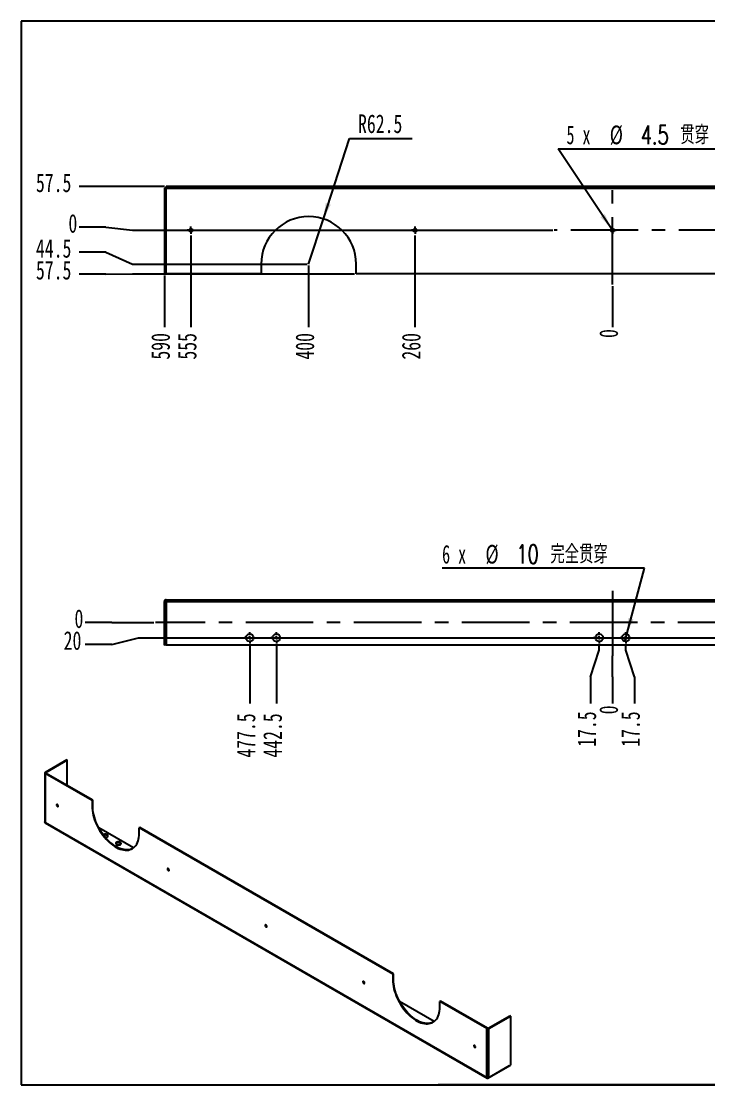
# Model space of a CAD drawing. Extents: x 25 to 295, y 2 to 205.
# Drawn here: x 25 to 154.3, y 5 to 205 of the extents above; entities that cross this region are included whole.
import ezdxf

# ---------------------------------------------------------------- set-up
doc = ezdxf.new("R2010")
doc.units = 0
doc.linetypes.add('CENTERX2', pattern=[20.32, 12.7, -2.54, 2.54, -2.54])
doc.layers.get('0').update_dxf_attribs({"linetype": 'CONTINUOUS'})
for name, color, linetype in [('CENTER', 52, 'CENTERX2'), ('FRAME', 7, 'CONTINUOUS'), ('SIZE', 5, 'CONTINUOUS')]:
    doc.layers.add(name, color=color, linetype=linetype)
doc.styles.add('SLDTEXTSTYLE0', font='TXT', dxfattribs={"width": 0.7, "bigfont": 'bigfont'})
doc.styles.add('SLDTEXTSTYLE1', font='TXT', dxfattribs={"width": 0.7})
doc.styles.add('SLDTEXTSTYLE2', font='TXT', dxfattribs={"width": 0.633333})
doc.dimstyles.new('SLDDIMSTYLE0', dxfattribs={"dimtxt": 3.5, "dimasz": 3, "dimexe": 0, "dimexo": 0.0625, "dimgap": 0.875, "dimtad": 0, "dimtih": 1, "dimtoh": 1, "dimdec": 0, "dimlfac": 7, "dimrnd": 1e-09, "dimdsep": 46, "dimtxsty": 'SLDTEXTSTYLE1', "dimblk1": 'NONE', "dimblk2": 'NONE', "dimsah": 1, "dimcen": 0.09, "dimadec": 0, "dimazin": 0, "dimtfac": 1, "dimtdec": 0, "dimtofl": 0, "dimtmove": 0, "dimatfit": 3, "dimldrblk": 'NONE', "dimfxl": 1, "dimtolj": 1, "dimtzin": 12, "dimarcsym": 0})
doc.dimstyles.new('SLDDIMSTYLE1', dxfattribs={"dimtxt": 3.5, "dimasz": 3, "dimexe": 0, "dimexo": 0.0625, "dimgap": 0.875, "dimtad": 0, "dimtih": 1, "dimtoh": 1, "dimdec": 3, "dimlfac": 7, "dimrnd": 1e-09, "dimzin": 12, "dimdsep": 46, "dimtxsty": 'SLDTEXTSTYLE1', "dimblk1": 'NONE', "dimblk2": 'NONE', "dimsah": 1, "dimcen": 0.09, "dimadec": 0, "dimazin": 0, "dimtfac": 1, "dimtdec": 3, "dimtofl": 0, "dimtmove": 0, "dimatfit": 3, "dimldrblk": 'NONE', "dimfxl": 1, "dimtolj": 1, "dimtzin": 12, "dimarcsym": 0})
doc.dimstyles.new('SLDDIMSTYLE2', dxfattribs={"dimtxt": 3.5, "dimasz": 3, "dimexe": 0, "dimexo": 0.0625, "dimgap": 0.875, "dimtad": 0, "dimtih": 1, "dimtoh": 1, "dimdec": 3, "dimlfac": 7, "dimrnd": 1e-09, "dimzin": 12, "dimdsep": 46, "dimtxsty": 'SLDTEXTSTYLE1', "dimsah": 1, "dimcen": 0, "dimadec": 0, "dimazin": 0, "dimtfac": 1, "dimtdec": 3, "dimtofl": 0, "dimtmove": 0, "dimatfit": 3, "dimfxl": 1, "dimtolj": 1, "dimtzin": 12, "dimarcsym": 0})
doc.dimstyles.new('SLDDIMSTYLE3', dxfattribs={"dimtxt": 3.5, "dimasz": 3, "dimexe": 0, "dimexo": 0.0625, "dimgap": 0.875, "dimtad": 0, "dimtih": 1, "dimtoh": 1, "dimdec": 1, "dimlfac": 7, "dimrnd": 1e-09, "dimzin": 12, "dimdsep": 46, "dimtxsty": 'SLDTEXTSTYLE1', "dimblk1": 'NONE', "dimsah": 1, "dimcen": 0, "dimadec": 0, "dimazin": 0, "dimtfac": 1, "dimtdec": 3, "dimtmove": 0, "dimatfit": 3, "dimldrblk": 'NONE', "dimfxl": 1, "dimtolj": 1, "dimtzin": 12, "dimarcsym": 0})
doc.dimstyles.new('SLDDIMSTYLE4', dxfattribs={"dimtxt": 3.5, "dimasz": 3, "dimexe": 0, "dimexo": 0.0625, "dimgap": 0.875, "dimtad": 0, "dimtih": 1, "dimtoh": 1, "dimdec": 6, "dimlfac": 7, "dimrnd": 1e-09, "dimzin": 12, "dimdsep": 46, "dimtxsty": 'SLDTEXTSTYLE1', "dimblk1": 'NONE', "dimsah": 1, "dimcen": 0, "dimadec": 0, "dimazin": 0, "dimtfac": 1, "dimtdec": 3, "dimtmove": 0, "dimatfit": 3, "dimldrblk": 'NONE', "dimfxl": 1, "dimtolj": 1, "dimtzin": 12, "dimarcsym": 0})

# ---------------------------------------------------------------- blocks, each defined once
blk = doc.blocks.new('_D')
at = {"layer": 'SIZE', "transparency": 16777216}
blk.add_line((136.2, 155.18), (136.2, 147.48), dxfattribs=at)
at = {"layer": 'SIZE', "transparency": 16777216, "insert": (133.72, 145.44), "char_height": 3.5, "attachment_point": 1, "rotation": 90, "style": 'SLDTEXTSTYLE1'}
blk.add_mtext('0', dxfattribs=at)
blk = doc.blocks.new('_NONE')
blk = doc.blocks.new('_D_1')
at = {"layer": 'SIZE', "transparency": 16777216}
blk.add_line((99.05, 164.71), (99.05, 147.48), dxfattribs=at)
at = {"layer": 'SIZE', "transparency": 16777216, "insert": (96.58, 141.37), "char_height": 3.5, "attachment_point": 1, "rotation": 90, "style": 'SLDTEXTSTYLE1'}
blk.add_mtext('260', dxfattribs=at)
blk = doc.blocks.new('_D_2')
at = {"layer": 'SIZE', "transparency": 16777216}
blk.add_line((79.05, 159.04), (79.05, 147.48), dxfattribs=at)
at = {"layer": 'SIZE', "transparency": 16777216, "insert": (76.58, 141.37), "char_height": 3.5, "attachment_point": 1, "rotation": 90, "style": 'SLDTEXTSTYLE1'}
blk.add_mtext('400', dxfattribs=at)
blk = doc.blocks.new('_D_3')
at = {"layer": 'SIZE', "transparency": 16777216}
blk.add_line((56.91, 164.71), (56.91, 147.48), dxfattribs=at)
at = {"layer": 'SIZE', "transparency": 16777216, "insert": (54.44, 141.37), "char_height": 3.5, "attachment_point": 1, "rotation": 90, "style": 'SLDTEXTSTYLE1'}
blk.add_mtext('555', dxfattribs=at)
blk = doc.blocks.new('_D_4')
at = {"layer": 'SIZE', "transparency": 16777216}
blk.add_line((51.91, 157.18), (51.91, 147.48), dxfattribs=at)
at = {"layer": 'SIZE', "transparency": 16777216, "insert": (49.44, 141.37), "char_height": 3.5, "attachment_point": 1, "rotation": 90, "style": 'SLDTEXTSTYLE1'}
blk.add_mtext('590', dxfattribs=at)
blk = doc.blocks.new('_D_5')
at = {"layer": 'SIZE', "transparency": 16777216}
blk.add_line((173.34, 164.71), (173.34, 147.48), dxfattribs=at)
at = {"layer": 'SIZE', "transparency": 16777216, "insert": (170.87, 141.37), "char_height": 3.5, "attachment_point": 1, "rotation": 90, "style": 'SLDTEXTSTYLE1'}
blk.add_mtext('260', dxfattribs=at)
blk = doc.blocks.new('_D_6')
at = {"layer": 'SIZE', "transparency": 16777216}
blk.add_line((193.34, 159.04), (193.34, 147.48), dxfattribs=at)
at = {"layer": 'SIZE', "transparency": 16777216, "insert": (190.87, 141.37), "char_height": 3.5, "attachment_point": 1, "rotation": 90, "style": 'SLDTEXTSTYLE1'}
blk.add_mtext('400', dxfattribs=at)
blk = doc.blocks.new('_D_7')
at = {"layer": 'SIZE', "transparency": 16777216}
blk.add_line((215.48, 164.71), (215.48, 147.48), dxfattribs=at)
at = {"layer": 'SIZE', "transparency": 16777216, "insert": (213.01, 141.37), "char_height": 3.5, "attachment_point": 1, "rotation": 90, "style": 'SLDTEXTSTYLE1'}
blk.add_mtext('555', dxfattribs=at)
blk = doc.blocks.new('_D_8')
at = {"layer": 'SIZE', "transparency": 16777216}
blk.add_line((220.48, 157.18), (220.48, 147.48), dxfattribs=at)
at = {"layer": 'SIZE', "transparency": 16777216, "insert": (218.01, 141.37), "char_height": 3.5, "attachment_point": 1, "rotation": 90, "style": 'SLDTEXTSTYLE1'}
blk.add_mtext('590', dxfattribs=at)
blk = doc.blocks.new('_D_9')
at = {"layer": 'SIZE', "transparency": 16777216}
for p, q in [((40.91, 166.27), (35.91, 166.27)), ((40.91, 166.27), (45.91, 165.69)), ((45.91, 165.69), (124.95, 165.69))]:
    blk.add_line(p, q, dxfattribs=at)
at = {"layer": 'SIZE', "transparency": 16777216, "insert": (33.87, 168.74), "char_height": 3.5, "attachment_point": 1, "style": 'SLDTEXTSTYLE1'}
blk.add_mtext('0', dxfattribs=at)
blk = doc.blocks.new('_D_10')
at = {"layer": 'SIZE', "transparency": 16777216}
for p, q in [((40.91, 161.58), (35.91, 161.58)), ((40.91, 161.58), (45.91, 159.34)), ((45.91, 159.34), (78.75, 159.34))]:
    blk.add_line(p, q, dxfattribs=at)
at = {"layer": 'SIZE', "transparency": 16777216, "insert": (27.76, 164.05), "char_height": 3.5, "attachment_point": 1, "style": 'SLDTEXTSTYLE1'}
blk.add_mtext('44.5', dxfattribs=at)
blk = doc.blocks.new('_D_11')
at = {"layer": 'SIZE', "transparency": 16777216}
for p, q in [((40.91, 157.46), (35.91, 157.46)), ((40.91, 157.46), (45.91, 157.48)), ((45.91, 157.48), (87.68, 157.48))]:
    blk.add_line(p, q, dxfattribs=at)
at = {"layer": 'SIZE', "transparency": 16777216, "insert": (27.76, 159.94), "char_height": 3.5, "attachment_point": 1, "style": 'SLDTEXTSTYLE1'}
blk.add_mtext('57.5', dxfattribs=at)
blk = doc.blocks.new('_D_12')
at = {"layer": 'SIZE', "transparency": 16777216}
blk.add_line((51.93, 173.91), (35.91, 173.91), dxfattribs=at)
at = {"layer": 'SIZE', "transparency": 16777216, "insert": (27.76, 176.38), "char_height": 3.5, "attachment_point": 1, "style": 'SLDTEXTSTYLE1'}
blk.add_mtext('57.5', dxfattribs=at)
blk = doc.blocks.new('_D_13')
at = {"layer": 'SIZE', "transparency": 16777216}
for p, q in [((81.82, 167.83), (86.75, 182.97)), ((86.75, 182.97), (98.52, 182.97)), ((79.05, 159.34), (81.82, 167.83))]:
    blk.add_line(p, q, dxfattribs=at)
blk.add_solid([(81.82, 167.83), (83.22, 170.52), (82.27, 170.83)], dxfattribs=at)
at = {"layer": 'SIZE', "transparency": 16777216, "insert": (88.34, 187.48), "char_height": 3.5, "attachment_point": 1, "style": 'SLDTEXTSTYLE1'}
blk.add_mtext('R62.5', dxfattribs=at)
blk = doc.blocks.new('_D_15')
at = {"layer": 'SIZE', "transparency": 16777216}
for p, q in [((136.02, 165.96), (125.95, 181)), ((125.95, 181), (157.88, 181)), ((136.38, 165.43), (136.02, 165.96))]:
    blk.add_line(p, q, dxfattribs=at)
blk.add_solid([(136.02, 165.96), (134.76, 168.73), (133.93, 168.17)], dxfattribs=at)
at = {"layer": 'SIZE', "transparency": 16777216, "char_height": 3.5, "attachment_point": 1}
for s, insert, style in [('5 x', (127.54, 185.38), 'SLDTEXTSTYLE2'), ('%%c', (135.68, 185.38), 'SLDTEXTSTYLE1'), ('4.5 贯穿', (141.52, 185.38), 'SLDTEXTSTYLE0')]:
    blk.add_mtext(s, dxfattribs=dict(at, insert=insert, style=style))
blk = doc.blocks.new('SW_CENTERMARKSYMBOL_0')
at = {"layer": 'CENTER', "color": 0}
for p, q in [((-0.36, 0), (-0.68, 0)), ((0, 0), (-0.36, 0)), ((0, 0.36), (0, 0.68)), ((0, 0), (0, 0.36)), ((0, 0), (0, -0.36)), ((0, 0), (0.36, 0)), ((0.36, 0), (0.68, 0)), ((0, -0.36), (0, -0.68))]:
    blk.add_line(p, q, dxfattribs=at)
blk = doc.blocks.new('SW_CENTERMARKSYMBOL_2')
at = {"layer": 'CENTER', "color": 0}
for p, q in [((-0.36, 0), (-0.68, 0)), ((0, 0), (-0.36, 0)), ((0, 0.36), (0, 0.68)), ((0, 0), (0, 0.36)), ((0, 0), (0, -0.36)), ((0, 0), (0.36, 0)), ((0.36, 0), (0.68, 0)), ((0, -0.36), (0, -0.68))]:
    blk.add_line(p, q, dxfattribs=at)
blk = doc.blocks.new('SW_CENTERMARKSYMBOL_3')
at = {"layer": 'CENTER', "color": 0}
for p, q in [((-0.36, 0), (-0.68, 0)), ((0, 0), (-0.36, 0)), ((0, 0.36), (0, 0.68)), ((0, 0), (0, 0.36)), ((0, 0), (0, -0.36)), ((0, 0), (0.36, 0)), ((0.36, 0), (0.68, 0)), ((0, -0.36), (0, -0.68))]:
    blk.add_line(p, q, dxfattribs=at)
blk = doc.blocks.new('_D_16')
at = {"layer": 'SIZE', "transparency": 16777216}
for q in [(136.2, 85.64), (136.2, 76.7)]:
    blk.add_line((136.2, 81.7), q, dxfattribs=at)
at = {"layer": 'SIZE', "transparency": 16777216, "insert": (133.72, 74.66), "char_height": 3.5, "attachment_point": 1, "rotation": 90, "style": 'SLDTEXTSTYLE1'}
blk.add_mtext('0', dxfattribs=at)
blk = doc.blocks.new('_D_17')
at = {"layer": 'SIZE', "transparency": 16777216}
for p, q in [((132.08, 81.7), (133.7, 86.7)), ((133.7, 86.7), (133.7, 87.7)), ((132.08, 81.7), (132.08, 76.7))]:
    blk.add_line(p, q, dxfattribs=at)
at = {"layer": 'SIZE', "transparency": 16777216, "insert": (129.61, 68.55), "char_height": 3.5, "attachment_point": 1, "rotation": 90, "style": 'SLDTEXTSTYLE1'}
blk.add_mtext('17.5', dxfattribs=at)
blk = doc.blocks.new('_D_18')
at = {"layer": 'SIZE', "transparency": 16777216}
blk.add_line((72.98, 87.7), (72.98, 76.7), dxfattribs=at)
at = {"layer": 'SIZE', "transparency": 16777216, "insert": (70.51, 66.51), "char_height": 3.5, "attachment_point": 1, "rotation": 90, "style": 'SLDTEXTSTYLE1'}
blk.add_mtext('442.5', dxfattribs=at)
blk = doc.blocks.new('_D_19')
at = {"layer": 'SIZE', "transparency": 16777216}
blk.add_line((67.98, 87.7), (67.98, 76.7), dxfattribs=at)
at = {"layer": 'SIZE', "transparency": 16777216, "insert": (65.51, 66.51), "char_height": 3.5, "attachment_point": 1, "rotation": 90, "style": 'SLDTEXTSTYLE1'}
blk.add_mtext('477.5', dxfattribs=at)
blk = doc.blocks.new('_D_20')
at = {"layer": 'SIZE', "transparency": 16777216}
for p, q in [((138.7, 86.7), (138.7, 87.7)), ((140.31, 81.7), (138.7, 86.7)), ((140.31, 81.7), (140.31, 76.7))]:
    blk.add_line(p, q, dxfattribs=at)
at = {"layer": 'SIZE', "transparency": 16777216, "insert": (137.84, 68.55), "char_height": 3.5, "attachment_point": 1, "rotation": 90, "style": 'SLDTEXTSTYLE1'}
blk.add_mtext('17.5', dxfattribs=at)
blk = doc.blocks.new('_D_21')
at = {"layer": 'SIZE', "transparency": 16777216}
blk.add_line((199.41, 87.7), (199.41, 76.7), dxfattribs=at)
at = {"layer": 'SIZE', "transparency": 16777216, "insert": (196.94, 66.51), "char_height": 3.5, "attachment_point": 1, "rotation": 90, "style": 'SLDTEXTSTYLE1'}
blk.add_mtext('442.5', dxfattribs=at)
blk = doc.blocks.new('_D_22')
at = {"layer": 'SIZE', "transparency": 16777216}
blk.add_line((204.41, 87.7), (204.41, 76.7), dxfattribs=at)
at = {"layer": 'SIZE', "transparency": 16777216, "insert": (201.94, 66.51), "char_height": 3.5, "attachment_point": 1, "rotation": 90, "style": 'SLDTEXTSTYLE1'}
blk.add_mtext('477.5', dxfattribs=at)
blk = doc.blocks.new('_D_23')
at = {"layer": 'SIZE', "transparency": 16777216}
for p, q in [((42.04, 91.93), (37.04, 91.93)), ((42.04, 91.93), (47.04, 91.93)), ((47.04, 91.93), (49.93, 91.93))]:
    blk.add_line(p, q, dxfattribs=at)
at = {"layer": 'SIZE', "transparency": 16777216, "insert": (35.01, 94.4), "char_height": 3.5, "attachment_point": 1, "style": 'SLDTEXTSTYLE1'}
blk.add_mtext('0', dxfattribs=at)
blk = doc.blocks.new('_D_24')
at = {"layer": 'SIZE', "transparency": 16777216}
for p, q in [((42.04, 87.81), (47.04, 89.07)), ((47.04, 89.07), (203.04, 89.07)), ((42.04, 87.81), (37.04, 87.81))]:
    blk.add_line(p, q, dxfattribs=at)
at = {"layer": 'SIZE', "transparency": 16777216, "insert": (32.97, 90.29), "char_height": 3.5, "attachment_point": 1, "style": 'SLDTEXTSTYLE1'}
blk.add_mtext('20', dxfattribs=at)
blk = doc.blocks.new('_D_25')
at = {"layer": 'SIZE', "transparency": 16777216}
for p, q in [((142.2, 102.14), (104.15, 102.14)), ((138.88, 89.76), (142.2, 102.14)), ((138.51, 88.38), (138.88, 89.76))]:
    blk.add_line(p, q, dxfattribs=at)
blk.add_solid([(138.88, 89.76), (140.14, 92.53), (139.18, 92.79)], dxfattribs=at)
at = {"layer": 'SIZE', "transparency": 16777216, "char_height": 3.5, "attachment_point": 1}
for s, insert, style in [('6 x', (104.15, 106.52), 'SLDTEXTSTYLE2'), ('%%c', (112.3, 106.52), 'SLDTEXTSTYLE1'), ('10 完全贯穿', (118.14, 106.52), 'SLDTEXTSTYLE0')]:
    blk.add_mtext(s, dxfattribs=dict(at, insert=insert, style=style))
blk = doc.blocks.new('SW_CENTERMARKSYMBOL_5')
at = {"layer": 'CENTER', "color": 0}
for p, q in [((-0.71, 0), (-1.07, 0)), ((0, 0), (-0.36, 0)), ((0, 0.71), (0, 1.07)), ((0, 0), (0, 0.36)), ((0, 0), (0, -0.36)), ((0, 0), (0.36, 0)), ((0.71, 0), (1.07, 0)), ((0, -0.71), (0, -1.07))]:
    blk.add_line(p, q, dxfattribs=at)
blk = doc.blocks.new('SW_CENTERMARKSYMBOL_6')
at = {"layer": 'CENTER', "color": 0}
for p, q in [((-0.71, 0), (-1.07, 0)), ((0, 0), (-0.36, 0)), ((0, 0.71), (0, 1.07)), ((0, 0), (0, 0.36)), ((0, 0), (0, -0.36)), ((0, 0), (0.36, 0)), ((0.71, 0), (1.07, 0)), ((0, -0.71), (0, -1.07))]:
    blk.add_line(p, q, dxfattribs=at)
blk = doc.blocks.new('SW_CENTERMARKSYMBOL_7')
at = {"layer": 'CENTER', "color": 0}
for p, q in [((-0.71, 0), (-1.07, 0)), ((0, 0), (-0.36, 0)), ((0, 0.71), (0, 1.07)), ((0, 0), (0, 0.36)), ((0, 0), (0, -0.36)), ((0, 0), (0.36, 0)), ((0.71, 0), (1.07, 0)), ((0, -0.71), (0, -1.07))]:
    blk.add_line(p, q, dxfattribs=at)
blk = doc.blocks.new('SW_CENTERMARKSYMBOL_8')
at = {"layer": 'CENTER', "color": 0}
for p, q in [((-0.71, 0), (-1.07, 0)), ((0, 0), (-0.36, 0)), ((0, 0.71), (0, 1.07)), ((0, 0), (0, 0.36)), ((0, 0), (0, -0.36)), ((0, 0), (0.36, 0)), ((0.71, 0), (1.07, 0)), ((0, -0.71), (0, -1.07))]:
    blk.add_line(p, q, dxfattribs=at)

msp = doc.modelspace()

# ---------------------------------------------------------------- linework, layer by layer
at = {"color": 7, "linetype": 'Continuous'}
for p, q in [((51.9116351, 173.59225322), (51.9116351, 157.47898276)), ((52.12592081, 173.59225322), (51.9116351, 173.59225322)), ((52.12592081, 173.59225322), (52.12592081, 157.47898276)), ((220.1677627, 173.90755419), (52.22693607, 173.90755419)), ((52.22693607, 173.69326848), (52.22693607, 173.90755419)), ((220.1677627, 173.69326848), (52.22693607, 173.69326848)), ((52.23114938, 173.58803991), (220.16354938, 173.58803991)), ((52.23114938, 157.47898276), (52.23114938, 173.58803991)), ((70.12592081, 159.33612562), (70.12592081, 157.47898276)), ((87.98306367, 157.47898276), (87.98306367, 159.33612562)), ((51.9116351, 157.47898276), (52.12592081, 157.47898276)), ((52.12592081, 157.47898276), (52.23114938, 157.47898276)), ((70.12592081, 157.47898276), (52.23114938, 157.47898276)), ((184.4116351, 157.47898276), (87.98306367, 157.47898276)), ((52.23114938, 96.21169506), (220.16354938, 96.21169506)), ((51.9116351, 95.89218078), (52.12592081, 95.89218078)), ((51.9116351, 87.64026649), (51.9116351, 95.89218078)), ((52.12592081, 95.89218078), (52.12592081, 87.64026649)), ((52.22693607, 95.89218078), (52.22693607, 87.64026649)), ((52.22693607, 95.89218078), (220.1677627, 95.89218078)), ((52.12592081, 87.64026649), (51.9116351, 87.64026649)), ((220.1677627, 87.64026649), (52.22693607, 87.64026649)), ((33.5555497, 66.07949394), (29.47106052, 63.72156853)), ((33.66161572, 66.01826334), (29.57712653, 63.66033792)), ((33.5555497, 66.07949394), (33.66161572, 66.01826334)), ((33.66161572, 61.24227588), (33.66161572, 66.01826334)), ((29.40555202, 63.63026961), (29.40555202, 54.42026955)), ((29.57712653, 63.66033792), (29.47106052, 63.72156853)), ((29.57712653, 63.6002013), (29.47106052, 63.53897069)), ((29.47106052, 63.53897069), (29.47106052, 54.33137887)), ((38.32852047, 58.4256679), (29.47106052, 63.53897069)), ((29.57712653, 63.6002013), (29.57712653, 63.66033792)), ((38.43458649, 58.4868985), (29.57712653, 63.6002013)), ((38.32852047, 58.4256679), (38.43458649, 58.4868985)), ((38.32852047, 58.4256679), (38.32852047, 57.36416484)), ((38.43458649, 57.42539545), (38.43458649, 58.4868985)), ((38.43458649, 57.42539545), (38.32852047, 57.36416484)), ((29.47106052, 54.33137887), (112.59335769, 6.34589811)), ((29.51530562, 54.23018123), (112.64177377, 6.24229262)), ((46.11335765, 49.56228751), (39.58180942, 53.33287005)), ((47.27342126, 53.38434781), (47.16735524, 53.3231172)), ((47.16735524, 52.26161414), (47.16735524, 53.3231172)), ((94.89706297, 25.76934342), (47.16735524, 53.3231172)), ((95.00312899, 25.83057403), (47.27342126, 53.38434781)), ((94.89706297, 25.76934342), (95.00312899, 25.83057403)), ((94.89706297, 25.76934342), (94.89706297, 24.70784037)), ((95.00312899, 24.76907098), (94.89706297, 24.70784037)), ((95.00312899, 24.76907098), (95.00312899, 25.83057403)), ((102.68190015, 16.90596304), (96.15035191, 20.67654557)), ((103.84196375, 20.72802333), (103.73589773, 20.66679272)), ((103.73589773, 19.60528967), (103.73589773, 20.66679272)), ((112.59335769, 15.55348993), (103.73589773, 20.66679272)), ((112.69942371, 15.61472054), (103.84196375, 20.72802333)), ((112.80359468, 15.61472054), (116.88808386, 17.97264596)), ((112.9096607, 15.55348993), (116.99414988, 17.91141535)), ((116.99414988, 17.91141535), (116.88808386, 17.97264596)), ((116.99414988, 17.91141535), (116.99414988, 8.70141529)), ((112.69942371, 15.61472054), (112.59335769, 15.55348993)), ((112.59335769, 6.34589811), (112.59335769, 15.55348993)), ((112.80359468, 15.61472054), (112.9096607, 15.55348993)), ((112.9096607, 6.34348987), (112.9096607, 15.55348993)), ((112.75359468, 6.25336559), (116.83808386, 8.611291)), ((112.9096607, 6.34348987), (116.99414988, 8.70141529)), ((116.83808386, 8.61132029), (116.83808386, 8.611291)), ((112.75359468, 6.25336559), (112.75359468, 6.30710155))]:
    msp.add_line(p, q, dxfattribs=at)
at = {"color": 7, "linetype": 'Continuous', "flags": 128}
for points in [[(31.94688177, 57.41459983), (31.93477108, 57.49189843), (31.90028275, 57.57141173), (31.84866731, 57.64103454), (31.78778275, 57.69016743), (31.72689819, 57.71133036), (31.67528275, 57.70130146), (31.64079441, 57.66160755), (31.62868372, 57.59829166), (31.64079441, 57.52099306), (31.67528275, 57.44147977), (31.72689819, 57.37185695), (31.78778275, 57.32272406), (31.84866731, 57.30156113), (31.90028275, 57.31159003), (31.93477108, 57.35128394), (31.94688177, 57.41459983)], [(38.32852047, 57.36416484), (38.34148792, 56.96601896), (38.38031417, 56.55523766), (38.44477138, 56.13423157), (38.53448127, 55.70547131), (38.6489174, 55.27147304), (38.78740822, 54.83478361), (38.94914099, 54.39796569), (39.13316662, 53.96358272), (39.33840517, 53.53418382), (39.5636522, 53.11228886), (39.80758589, 52.70037371), (40.06877474, 52.30085565), (40.34568598, 51.91607919), (40.63669459, 51.54830237), (40.94009281, 51.19968345), (41.25410019, 50.87226825), (41.576874, 50.56797819), (41.90652008, 50.28859896), (42.24110393, 50.03577006), (42.57866209, 49.81097519), (42.91721362, 49.61553355), (43.25477178, 49.45059206), (43.58935563, 49.31711867), (43.91900171, 49.21589664), (44.24177552, 49.14751999), (44.5557829, 49.11238999), (44.85918113, 49.11071278), (45.15018974, 49.14249821), (45.42710098, 49.20755975), (45.68828982, 49.3055156), (45.93222351, 49.4357909), (46.15747055, 49.59762116), (46.36270909, 49.79005669), (46.54673472, 50.0119682), (46.7084675, 50.26205342), (46.84695831, 50.53884476), (46.96139444, 50.84071789), (47.05110434, 51.1659013), (47.11556154, 51.51248669), (47.15438779, 51.87844016), (47.16735524, 52.26161414)], [(45.92526698, 49.43147878), (45.79435584, 49.36674621), (45.53316699, 49.26879036), (45.25625575, 49.20372882), (44.96524714, 49.17194339), (44.66184892, 49.1736206), (44.34784154, 49.2087506), (44.02506773, 49.27712725), (43.69542165, 49.37834928), (43.3608378, 49.51182267), (43.02327964, 49.67676416), (42.68472811, 49.8722058), (42.34716995, 50.09700067), (42.0125861, 50.34982956), (41.68294002, 50.6292088), (41.36016621, 50.93349886), (41.04615883, 51.26091406), (40.7427606, 51.60953298), (40.451752, 51.9773098), (40.17484076, 52.36208625), (39.91365191, 52.76160432), (39.66971822, 53.17351947), (39.44447118, 53.59541442), (39.23923264, 54.02481333), (39.05520701, 54.4591963), (38.89347423, 54.89601422), (38.75498342, 55.33270364), (38.64054729, 55.76670192), (38.55083739, 56.19546218), (38.48638019, 56.61646827), (38.44755394, 57.02724957), (38.43458649, 57.42539545)], [(40.81564935, 51.5226989), (40.82046476, 51.52278046), (40.95465148, 51.53613666), (41.07762014, 51.56989721), (41.18025072, 51.62155824), (41.25493157, 51.68728829), (41.29612397, 51.76221246), (41.30077285, 51.84077396), (41.26853343, 51.91714626), (41.20179676, 51.98566517), (41.1055124, 52.04124894), (40.98682132, 52.0797752), (40.85452628, 52.09838662), (40.71843902, 52.09570288), (40.58865249, 52.07192302), (40.47479237, 52.02881068), (40.43152367, 52.00420517)], [(42.92471455, 50.17843982), (43.03321283, 50.13094241), (43.15988573, 50.10210498), (43.2953385, 50.09406627), (43.42952522, 50.10742247), (43.55249388, 50.14118302), (43.65512446, 50.19284405), (43.72980531, 50.25857409), (43.7709977, 50.33349826), (43.77564658, 50.41205977), (43.74340716, 50.48843207), (43.6766705, 50.55695097), (43.58038614, 50.61253475), (43.46169505, 50.65106101), (43.32940002, 50.66967243), (43.19331275, 50.66698868), (43.06352622, 50.64320882), (42.9496661, 50.60009648), (42.86017688, 50.54084911), (42.80169556, 50.46986082), (42.77855943, 50.39239647), (42.7924844, 50.31420125), (42.84243771, 50.24107455), (42.92471455, 50.17843982)], [(42.78965118, 50.32130129), (42.82673058, 50.38402848), (42.90141143, 50.44975853), (43.00404201, 50.50141956), (43.12701067, 50.53518011), (43.26119739, 50.54853631), (43.39665015, 50.5404976), (43.52332305, 50.51166017), (43.63182133, 50.46416276)], [(52.80653182, 45.37258018), (52.79442113, 45.44987878), (52.75993279, 45.52939208), (52.70831735, 45.59901489), (52.64743279, 45.64814778), (52.58654823, 45.66931071), (52.53493279, 45.65928181), (52.50044446, 45.6195879), (52.48833377, 45.55627201), (52.50044446, 45.47897341), (52.53493279, 45.39946012), (52.58654823, 45.3298373), (52.64743279, 45.28070441), (52.70831735, 45.25954148), (52.75993279, 45.26957038), (52.79442113, 45.30926429), (52.80653182, 45.37258018)], [(71.19130813, 34.75927473), (71.17919744, 34.83657333), (71.1447091, 34.91608662), (71.09309367, 34.98570944), (71.0322091, 35.03484232), (70.97132454, 35.05600525), (70.9197091, 35.04597636), (70.88522077, 35.00628245), (70.87311008, 34.94296655), (70.88522077, 34.86566796), (70.9197091, 34.78615466), (70.97132454, 34.71653185), (71.0322091, 34.66739896), (71.09309367, 34.64623603), (71.1447091, 34.65626493), (71.17919744, 34.69595884), (71.19130813, 34.75927473)], [(89.57608444, 24.14596928), (89.56397375, 24.22326787), (89.52948542, 24.30278117), (89.47786998, 24.37240398), (89.41698542, 24.42153687), (89.35610085, 24.4426998), (89.30448542, 24.4326709), (89.26999708, 24.39297699), (89.25788639, 24.3296611), (89.26999708, 24.2523625), (89.30448542, 24.17284921), (89.35610085, 24.1032264), (89.41698542, 24.05409351), (89.47786998, 24.03293058), (89.52948542, 24.04295947), (89.56397375, 24.08265339), (89.57608444, 24.14596928)], [(94.89706297, 24.70784037), (94.91003042, 24.30969449), (94.94885667, 23.89891319), (95.01331387, 23.47790709), (95.10302376, 23.04914684), (95.2174599, 22.61514856), (95.35595071, 22.17845913), (95.51768349, 21.74164122), (95.70170912, 21.30725825), (95.90694766, 20.87785934), (96.1321947, 20.45596439), (96.37612839, 20.04404924), (96.63731723, 19.64453117), (96.91422847, 19.25975472), (97.20523708, 18.8919779), (97.50863531, 18.54335897), (97.82264268, 18.21594378), (98.1454165, 17.91165372), (98.47506257, 17.63227448), (98.80964643, 17.37944558), (99.14720458, 17.15465072), (99.48575612, 16.95920908), (99.82331428, 16.79426759), (100.15789813, 16.6607942), (100.48754421, 16.55957217), (100.81031802, 16.49119552), (101.1243254, 16.45606551), (101.42772362, 16.45438831), (101.71873223, 16.48617374), (101.99564347, 16.55123528), (102.25683232, 16.64919112), (102.50076601, 16.77946643), (102.72601304, 16.94129669), (102.93125159, 17.13373222), (103.11527721, 17.35564372), (103.27700999, 17.60572895), (103.41550081, 17.88252028), (103.52993694, 18.18439341), (103.61964683, 18.50957683), (103.68410404, 18.85616222), (103.72293029, 19.22211569), (103.73589773, 19.60528967)], [(102.49380948, 16.77515431), (102.36289833, 16.71042173), (102.10170949, 16.61246589), (101.82479825, 16.54740435), (101.53378964, 16.51561891), (101.23039141, 16.51729612), (100.91638404, 16.55242613), (100.59361023, 16.62080278), (100.26396415, 16.7220248), (99.92938029, 16.8554982), (99.59182214, 17.02043969), (99.2532706, 17.21588133), (98.91571245, 17.44067619), (98.58112859, 17.69350509), (98.25148251, 17.97288433), (97.9287087, 18.27717439), (97.61470132, 18.60458958), (97.3113031, 18.95320851), (97.02029449, 19.32098533), (96.74338325, 19.70576178), (96.4821944, 20.10527985), (96.23826071, 20.517195), (96.01301368, 20.93908995), (95.80777513, 21.36848886), (95.62374951, 21.80287183), (95.46201673, 22.23968974), (95.32352591, 22.67637917), (95.20908978, 23.11037745), (95.11937989, 23.5391377), (95.05492269, 23.9601438), (95.01609644, 24.3709251), (95.00312899, 24.76907098)], [(110.43573449, 12.10394963), (110.42362379, 12.18124822), (110.38913546, 12.26076152), (110.33752002, 12.33038433), (110.27663546, 12.37951722), (110.2157509, 12.40068015), (110.16413546, 12.39065125), (110.12964713, 12.35095734), (110.11753643, 12.28764145), (110.12964713, 12.21034285), (110.16413546, 12.13082956), (110.2157509, 12.06120675), (110.27663546, 12.01207386), (110.33752002, 11.99091093), (110.38913546, 12.00093982), (110.42362379, 12.04063374), (110.43573449, 12.10394963)]]:
    msp.add_lwpolyline(points, dxfattribs=at)
at = {"color": 7, "linetype": 'Continuous'}
for centre, radius in [((56.9116351, 165.69326848), 0.32142857), ((99.05449224, 165.69326848), 0.32142857), ((136.19734938, 165.69326848), 0.32142857), ((67.98306367, 89.06883792), 0.71428571), ((72.98306367, 89.06883792), 0.71428571), ((133.69734938, 89.06883792), 0.71428571), ((138.69734938, 89.06883792), 0.71428571)]:
    msp.add_circle(centre, radius, dxfattribs=at)
for centre, radius, start, end in [((79.05449224, 159.33612562), 8.92857143, 0, 180), ((29.5057115, 63.63026961), 0.09765338, 110.7834207995, 249.2165792005), ((29.58853846, 63.63026961), 0.03216108, 110.7834207995, 249.2165792005), ((32.03739881, 57.65054603), 0.30149721, 168.8369726015, 251.1576508658), ((40.80178505, 51.21241032), 0.76757754, 62.4381565152, 113.3524399501), ((41.03665863, 51.64387775), 0.27653217, 22.5703133041, 64.2152860968), ((43.51153236, 50.21516355), 0.27653217, 22.570316218, 64.2152857832), ((52.89704885, 45.60852638), 0.30149721, 168.8369726012, 251.1576508661), ((71.28182516, 34.99522093), 0.30149721, 168.8369726011, 251.1576508662), ((89.66660148, 24.38191547), 0.30149721, 168.836972601, 251.1576508663), ((112.75150919, 15.85872121), 0.34377032, 242.6096722366, 297.3903277634), ((112.75150919, 15.71524516), 0.11321703, 242.6096722366, 297.3903277634), ((110.52625152, 12.33989582), 0.30149721, 168.8369726008, 251.1576508665)]:
    msp.add_arc(centre, radius, start, end, dxfattribs=at)
for points, knots in [([(52.23114938, 173.58803991), (52.20360061, 173.58874212), (52.17622147, 173.58944434), (52.13726162, 173.59084878), (52.12592081, 173.591551), (52.12592081, 173.59225322)], [0, 0, 0, 0, 0.5, 0.5, 1, 1, 1, 1]), ([(52.22693607, 173.69326848), (52.22763829, 173.69326848), (52.22834051, 173.68192767), (52.22974495, 173.64296782), (52.23044716, 173.61558868), (52.23114938, 173.58803991)], [0, 0, 0, 0, 0.5, 0.5, 1, 1, 1, 1]), ([(52.23114938, 96.21169506), (52.18932506, 96.21169506), (52.1475172, 96.20337896), (52.07023593, 96.17136801), (52.03479293, 96.14768576), (51.9756444, 96.08853724), (51.95196215, 96.05309424), (51.9199512, 95.97581297), (51.9116351, 95.9340051), (51.9116351, 95.89218078)], [0, 0, 0, 0, 0.25, 0.25, 0.5, 0.5, 0.75, 0.75, 1, 1, 1, 1]), ([(52.22693607, 95.89218078), (52.22728718, 95.9340051), (52.22763829, 95.97581297), (52.22834051, 96.05309424), (52.22869162, 96.08853724), (52.22939384, 96.14768576), (52.22974495, 96.17136801), (52.23044716, 96.20337896), (52.23079827, 96.21169506), (52.23114938, 96.21169506)], [0, 0, 0, 0, 0.25, 0.25, 0.5, 0.5, 0.75, 0.75, 1, 1, 1, 1]), ([(52.23114938, 95.99740935), (52.20360061, 95.99740935), (52.17622147, 95.98606854), (52.13726162, 95.94710869), (52.12592081, 95.91972955), (52.12592081, 95.89218078)], [0, 0, 0, 0, 0.5, 0.5, 1, 1, 1, 1]), ([(29.47106052, 54.33137887), (29.45035853, 54.34312919), (29.43378096, 54.35725106), (29.41137329, 54.38807916), (29.40555202, 54.40477309), (29.40555202, 54.42147367)], [0, 0, 0, 0, 0.5, 0.5, 1, 1, 1, 1]), ([(29.51634965, 54.22958254), (29.51634619, 54.2295832), (29.4994134, 54.23280566), (29.47865395, 54.26624394), (29.47359166, 54.30966723), (29.47106052, 54.33137887)], [0, 0, 0, 0, 0.0001021259, 0.500051063, 1, 1, 1, 1]), ([(112.9096607, 6.34348987), (112.88895871, 6.33173956), (112.86414862, 6.32237021), (112.81005173, 6.30983592), (112.78078622, 6.30667605), (112.72223217, 6.30707743), (112.69296666, 6.31063866), (112.63886977, 6.32397571), (112.61405967, 6.33374642), (112.59335769, 6.34589811)], [0, 0, 0, 0, 0.25, 0.25, 0.5, 0.5, 0.75, 0.75, 1, 1, 1, 1]), ([(112.59335769, 6.34589811), (112.59353148, 6.3218919), (112.59782153, 6.30027136), (112.61401373, 6.26504529), (112.62590963, 6.25145354), (112.65553424, 6.23434612), (112.67325142, 6.23083711), (112.71185128, 6.23442225), (112.73271891, 6.24151491), (112.75359468, 6.25336559)], [0, 0, 0, 0, 0.25, 0.25, 0.5, 0.5, 0.75, 0.75, 1, 1, 1, 1])]:
    msp.add_open_spline(points, degree=3, knots=knots, dxfattribs=at)
at = {"layer": 'CENTER', "linetype": 'CENTERX2'}
for p, q in [((136.19734938, 155.47898276), (136.19734938, 175.59225322)), ((222.32541319, 165.69326848), (125.24785701, 165.69326848)), ((136.19734938, 97.89218078), (136.19734938, 85.64026649)), ((222.16565604, 91.92598078), (50.22904273, 91.92598078))]:
    msp.add_line(p, q, dxfattribs=at)
at = {"layer": 'FRAME'}
for p, q in [((292, 205), (25, 205)), ((25, 205), (25, 5)), ((25, 5), (292, 5)), ((157, 5), (103.4, 5))]:
    msp.add_line(p, q, dxfattribs=at)

# ---------------------------------------------------------------- block references
at = {"layer": 'CENTER'}
for name, p in [('SW_CENTERMARKSYMBOL_2', (56.9116351, 165.69326848)), ('SW_CENTERMARKSYMBOL_0', (99.05449224, 165.69326848)), ('SW_CENTERMARKSYMBOL_3', (136.19734938, 165.69326848)), ('SW_CENTERMARKSYMBOL_6', (67.98306367, 89.06883792)), ('SW_CENTERMARKSYMBOL_5', (72.98306367, 89.06883792)), ('SW_CENTERMARKSYMBOL_8', (133.69734938, 89.06883792)), ('SW_CENTERMARKSYMBOL_7', (138.69734938, 89.06883792))]:
    msp.add_blockref(name, p, dxfattribs=at)

# ---------------------------------------------------------------- dimensions: what is measured, and where the dimension line sits
at = {"layer": 'SIZE'}
dim = msp.add_radius_dim(center=(79.05449224, 159.33612562), mpoint=(81.81896894, 167.82594637), dimstyle='SLDDIMSTYLE2', dxfattribs=at)
dim.commit()
dim.dimension.update_dxf_attribs({"geometry": '_D_13', "text_midpoint": (93.4299816, 185.00758666), "dimtype": 164})
for p1, p2, text, dimstyle, picture, middle in [((136.37619743, 165.42619227), (136.01850134, 165.96034469), '5 x <> 贯穿\\P', 'SLDDIMSTYLE3', '_D_15', (142.71021159, 182.97078117)), ((138.51245409, 88.37889748), (138.88224468, 89.75877836), '6 x <> 完全贯穿\\P', 'SLDDIMSTYLE4', '_D_25', (122.38214122, 104.10828933))]:
    dim = msp.add_diameter_dim_2p(p1=p1, p2=p2, text=text, dimstyle=dimstyle, dxfattribs=at)
    dim.commit()
    dim.dimension.update_dxf_attribs({"geometry": picture, "text_midpoint": middle, "dimtype": 163})
for feature_location, offset, dtype, origin, dimstyle, picture, middle in [((52.22693607, 173.90755419), (-16.31530097, 0), 0, (125.24785701, 165.69326848), 'SLDDIMSTYLE1', '_D_12', (31.8380241, 173.90755419)), ((125.2478570114, 165.6932684767), (-89.3362219129, 0.5753796968), 0, (125.2478570114, 165.6932684767), 'SLDDIMSTYLE0', '_D_9', (34.8932323497, 166.2686481736)), ((79.05449224, 159.33612562), (-43.14285714, 2.24279575), 0, (125.24785701, 165.69326848), 'SLDDIMSTYLE1', '_D_10', (31.8380241, 161.57892137)), ((87.98306367, 157.47898276), (-52.07142857, -0.0144085), 0, (125.24785701, 165.69326848), 'SLDDIMSTYLE1', '_D_11', (31.8380241, 157.46457427)), ((56.9116351, 165.01469705), (0, -17.53571429), 1, (136.19734938, 155.47898276), 'SLDDIMSTYLE1', '_D_3', (56.9116351, 144.4237744)), ((99.05449224, 165.01469705), (0, -17.53571429), 1, (136.19734938, 155.47898276), 'SLDDIMSTYLE1', '_D_1', (99.05449224, 144.4237744)), ((173.34020653, 165.01469705), (0, -17.53571429), 1, (136.19734938, 155.47898276), 'SLDDIMSTYLE1', '_D_5', (173.34020653, 144.4237744)), ((215.48306367, 165.01469705), (0, -17.53571429), 1, (136.19734938, 155.47898276), 'SLDDIMSTYLE1', '_D_7', (215.48306367, 144.4237744)), ((79.05449224, 159.33612562), (0, -11.85714286), 1, (136.19734938, 155.47898276), 'SLDDIMSTYLE1', '_D_2', (79.05449224, 144.4237744)), ((193.34020653, 159.33612562), (0, -11.85714286), 1, (136.19734938, 155.47898276), 'SLDDIMSTYLE1', '_D_6', (193.34020653, 144.4237744)), ((51.9116351, 157.47898276), (0, -10), 1, (136.19734938, 155.47898276), 'SLDDIMSTYLE1', '_D_4', (51.9116351, 144.4237744)), ((220.48306367, 157.47898276), (0, -10), 1, (136.19734938, 155.47898276), 'SLDDIMSTYLE1', '_D_8', (220.48306367, 144.4237744)), ((136.1973493842, 155.4789827624), (0, -8), 1, (136.1973493842, 155.4789827624), 'SLDDIMSTYLE0', '_D', (136.1973493842, 146.4605800137)), ((50.2290427257, 91.9259807791), (-13.1851711973, 0), 0, (50.2290427257, 91.9259807791), 'SLDDIMSTYLE0', '_D_23', (36.0254687797, 91.9259807791)), ((203.34020653, 89.06883792), (-166.296335, -1.25720425), 0, (50.22904273, 91.92598078), 'SLDDIMSTYLE1', '_D_24', (35.00706603, 87.81163367)), ((67.98306367, 87.99740935), (0, -11.3018738), 1, (136.19734938, 85.64026649), 'SLDDIMSTYLE1', '_D_19', (67.98306367, 71.60352193)), ((72.98306367, 87.99740935), (0, -11.3018738), 1, (136.19734938, 85.64026649), 'SLDDIMSTYLE1', '_D_18', (72.98306367, 71.60352193)), ((133.69734938, 87.99740935), (-1.6143471, -11.3018738), 1, (136.19734938, 85.64026649), 'SLDDIMSTYLE1', '_D_17', (132.08300228, 72.62192456)), ((138.69734938, 87.99740935), (1.6143471, -11.3018738), 1, (136.19734938, 85.64026649), 'SLDDIMSTYLE1', '_D_20', (140.31169649, 72.62192456)), ((199.4116351, 87.99740935), (0, -11.3018738), 1, (136.19734938, 85.64026649), 'SLDDIMSTYLE1', '_D_21', (199.4116351, 71.60352193)), ((204.4116351, 87.99740935), (0, -11.3018738), 1, (136.19734938, 85.64026649), 'SLDDIMSTYLE1', '_D_22', (204.4116351, 71.60352193)), ((136.1973493842, 85.6402664934), (0, -8.944730939), 1, (136.1973493842, 85.6402664934), 'SLDDIMSTYLE0', '_D_16', (136.1973493842, 75.6771328056))]:
    dim = msp.add_ordinate_dim(feature_location=feature_location, offset=offset, dtype=dtype, origin=origin, dimstyle=dimstyle, dxfattribs=at)
    dim.commit()
    dim.dimension.update_dxf_attribs({"geometry": picture, "text_midpoint": middle})

doc.saveas('drawing.dxf')
